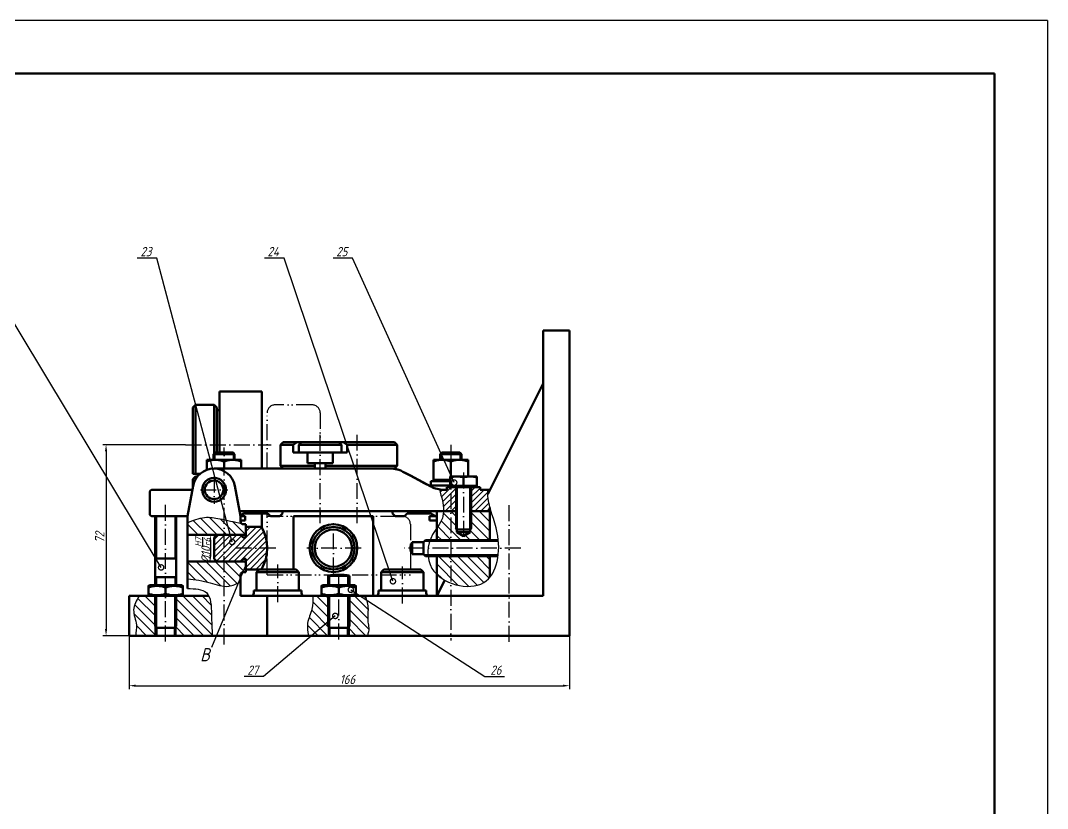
# Model space of a CAD drawing. Header units: millimetres. Extents: x 19 to 860, y 28 to 622.
# Drawn here: x 473 to 860.1, y 324.7 to 621.7 of the extents above; entities that cross this region are included whole.
import ezdxf
from ezdxf import colors
from ezdxf.entities.mleader import LeaderData, LeaderLine
from ezdxf.math import Vec2, Vec3

# ---------------------------------------------------------------- set-up
doc = ezdxf.new("R2010")
doc.units = ezdxf.units.MM
doc.linetypes.add('ACAD_ISO10W100', pattern=[18, 12, -3, 0, -3])
doc.linetypes.add('ACAD_ISO12W100', pattern=[21, 12, -3, 0, -3, 0, -3])
for name, color, linetype, lineweight in [('剖面线', 5, 'Continuous', 25), ('尺寸标注', 7, 'Continuous', 25), ('粗实线', 3, 'Continuous', 50), ('细实线', 7, 'Continuous', 25), ('细点画线', 1, 'ACAD_ISO10W100', 25)]:
    doc.layers.add(name, color=color, linetype=linetype, lineweight=lineweight)
doc.layers.add('双点划线', color=130, linetype='ACAD_ISO12W100')
doc.styles.add('长仿宋', font='gbeitc.shx', dxfattribs={"bigfont": 'gbcbig.shx'})
doc.dimstyles.new('ISO-25', dxfattribs={"dimtxt": 3.5, "dimasz": 2.5, "dimexe": 1.25, "dimexo": 0, "dimtad": 1, "dimdsep": 46, "dimtxsty": '长仿宋', "dimcen": 2.5, "dimadec": 0, "dimazin": 0, "dimtfac": 1, "dimtmove": 0, "dimatfit": 2, "dimfxl": 1, "dimarcsym": 0})
pattern_1 = [(45, (42.287, -37.1553), (-1.122532, 1.122532), [])]
pattern_2 = [(135, (42.287, -37.1553), (-1.796051, -1.796051), [])]

# ---------------------------------------------------------------- blocks, each defined once
blk = doc.blocks.new('*D32')
at = {"layer": 'Defpoints', "color": 0, "transparency": 16777216}
for p in [(535.21, 461.87), (505.21, 389.87), (513.93, 389.87)]:
    blk.add_point(p, dxfattribs=at)
at = {"layer": '尺寸标注', "color": 0, "lineweight": -2, "transparency": 16777216}
for p, q in [((535.21, 461.87), (503.96, 461.87)), ((505.21, 459.37), (505.21, 392.37)), ((513.93, 389.87), (503.96, 389.87))]:
    blk.add_line(p, q, dxfattribs=at)
at = {"layer": '尺寸标注', "color": 0, "transparency": 16777216}
for points in [[(504.8, 459.37), (505.63, 459.37), (505.21, 461.87)], [(504.8, 392.37), (505.63, 392.37), (505.21, 389.87)]]:
    blk.add_solid(points, dxfattribs=at)
at = {"layer": '尺寸标注', "color": 0, "transparency": 16777216, "insert": (502.84, 426.89), "char_height": 3.5, "attachment_point": 5, "rotation": 90, "style": '长仿宋'}
blk.add_mtext('72', dxfattribs=at)
blk = doc.blocks.new('*D36')
at = {"layer": 'Defpoints', "color": 0, "transparency": 16777216}
for p in [(513.93, 389.87), (679.93, 389.87), (679.93, 371.02)]:
    blk.add_point(p, dxfattribs=at)
at = {"layer": '尺寸标注', "color": 0, "lineweight": -2, "transparency": 16777216}
for p, q in [((513.93, 389.87), (513.93, 369.77)), ((679.93, 389.87), (679.93, 369.77)), ((516.43, 371.02), (677.43, 371.02))]:
    blk.add_line(p, q, dxfattribs=at)
at = {"layer": '尺寸标注', "color": 0, "transparency": 16777216}
for points in [[(516.43, 371.43), (516.43, 370.6), (513.93, 371.02)], [(677.43, 371.43), (677.43, 370.6), (679.93, 371.02)]]:
    blk.add_solid(points, dxfattribs=at)
at = {"layer": '尺寸标注', "color": 0, "transparency": 16777216, "insert": (596.19, 373.39), "char_height": 3.5, "attachment_point": 5, "style": '长仿宋'}
blk.add_mtext('166', dxfattribs=at)
blk = doc.blocks.new('_DotSmall')
at = {"color": 0, "linetype": 'ByBlock', "const_width": 0.5}
blk.add_lwpolyline([(-0.0625, 0, 1), (0.0625, 0, 1)], format="xyb", close=True, dxfattribs=at)
blk = doc.blocks.new('*D51')
at = {"layer": 'Defpoints', "color": 0, "transparency": 16777216}
for p in [(544.54, 427.87), (544.54, 417.87), (544.54, 417.87)]:
    blk.add_point(p, dxfattribs=at)
at = {"layer": '尺寸标注', "color": 0, "lineweight": -2, "transparency": 16777216}
for p, q in [((544.54, 427.87), (543.29, 427.87)), ((544.54, 425.37), (544.54, 420.37)), ((544.54, 417.87), (543.29, 417.87))]:
    blk.add_line(p, q, dxfattribs=at)
at = {"layer": '尺寸标注', "color": 0, "transparency": 16777216}
for points in [[(544.12, 425.37), (544.95, 425.37), (544.54, 427.87)], [(544.12, 420.37), (544.95, 420.37), (544.54, 417.87)]]:
    blk.add_solid(points, dxfattribs=at)
at = {"layer": '尺寸标注', "color": 0, "transparency": 16777216, "insert": (541.66, 422.12), "char_height": 3.5, "attachment_point": 5, "rotation": 90, "style": '长仿宋'}
blk.add_mtext('%%C10{\\H0.7x;\\SH7/r6;}', dxfattribs=at)

msp = doc.modelspace()

# ---------------------------------------------------------------- hatches: boundary and pattern name
at = {"layer": '剖面线'}
h = msp.add_hatch(dxfattribs=at)
h.set_pattern_fill('ANSI31', color=256, scale=0.5)
h.set_pattern_definition(pattern_1)
edge = h.paths.add_edge_path()
edge.add_line((635.175, 445.869), (633.676, 445.869))
edge.add_line((633.676, 445.869), (633.676, 444.869))
edge.add_line((633.676, 444.869), (632.437, 444.869))
edge.add_arc((632.426, 454.869), 10, 261.00938, 270.06122, ccw=False)
edge.add_spline(control_points=[(630.864, 444.992), (631.277, 443.596), (632.045, 441.002), (632.428, 438.146), (632.404, 436.869)], knot_values=[0, 0, 0, 0, 4.4095376, 8.1961228, 8.1961228, 8.1961228, 8.1961228], degree=3, periodic=0)
edge.add_line((632.404, 436.869), (635.175, 436.869))
edge.add_line((635.175, 436.869), (635.175, 445.869))
h.paths.add_polyline_path([(636.926, 445.869), (635.175, 445.869), (635.175, 436.869), (636.926, 436.869)])
h.paths.add_polyline_path([(637.395, 445.869), (636.926, 445.869), (636.926, 436.869), (637.395, 436.869)])
h.paths.add_polyline_path([(642.926, 445.869), (642.457, 445.869), (642.457, 436.869), (642.926, 436.869)])
edge = h.paths.add_edge_path()
edge.add_spline(control_points=[(649.12, 443.257), (649.105, 443.791), (649.106, 444.33), (649.107, 444.869)], knot_values=[85.6686514, 85.6686514, 85.6686514, 85.6686514, 87.2750294, 87.2750294, 87.2750294, 87.2750294], degree=3, periodic=0)
edge.add_line((649.107, 444.869), (646.176, 444.869))
edge.add_line((646.176, 444.869), (646.176, 445.869))
edge.add_line((646.176, 445.869), (642.926, 445.869))
edge.add_line((642.926, 445.869), (642.926, 436.869))
edge.add_line((642.926, 436.869), (649.926, 436.869))
edge.add_line((649.926, 436.869), (649.926, 438.196))
edge.add_spline(control_points=[(649.926, 438.196), (649.546, 439.59), (649.205, 441.248), (649.128, 442.989), (649.12, 443.257)], knot_values=[80.4069162, 80.4069162, 80.4069162, 80.4069162, 84.8644398, 85.6686514, 85.6686514, 85.6686514, 85.6686514], degree=3, periodic=0)
h = msp.add_hatch(dxfattribs=at)
h.set_pattern_fill('ANSI31', color=256, scale=0.8, angle=90)
h.set_pattern_definition(pattern_2)
edge = h.paths.add_edge_path()
edge.add_spline(control_points=[(549.676, 433.631), (549.134, 433.743), (546.711, 434.228), (541.95, 435.016), (538.045, 433.346), (535.926, 432.44)], knot_values=[0, 0, 0, 0, 1.6504509, 7.3466404, 14.0988957, 14.0988957, 14.0988957, 14.0988957], degree=3, periodic=0)
edge.add_line((535.926, 432.44), (535.926, 427.869))
edge.add_line((535.926, 427.869), (549.676, 427.869))
edge.add_line((549.676, 427.869), (549.676, 433.631))
edge = h.paths.add_edge_path()
edge.add_line((557.926, 431.869), (556.926, 431.869))
edge.add_arc((556.926, 432.869), 1, 225, 270, ccw=False)
edge.add_spline(control_points=[(556.219, 432.162), (554.051, 432.668), (551.883, 433.175), (549.676, 433.631)], knot_values=[14.0988957, 14.0988957, 14.0988957, 14.0988957, 20.8196919, 20.8196919, 20.8196919, 20.8196919], degree=3, periodic=0)
edge.add_line((549.676, 433.631), (549.676, 427.869))
edge.add_line((549.676, 427.869), (557.926, 427.869))
edge.add_line((557.926, 427.869), (557.926, 431.869))
edge = h.paths.add_edge_path()
edge.add_line((549.676, 417.869), (535.926, 417.869))
edge.add_line((535.926, 417.869), (535.926, 411.329))
edge.add_spline(control_points=[(535.926, 411.329), (538.765, 410.974), (543.325, 410.404), (547.965, 408.689), (549.676, 408.503)], knot_values=[0, 0, 0, 0, 8.6775479, 13.9429363, 13.9429363, 13.9429363, 13.9429363], degree=3, periodic=0)
edge.add_line((549.676, 408.503), (549.676, 417.869))
edge = h.paths.add_edge_path()
edge.add_line((557.926, 417.869), (549.676, 417.869))
edge.add_line((549.676, 417.869), (549.676, 408.503))
edge.add_spline(control_points=[(549.676, 408.503), (550.274, 408.437), (552.409, 408.405), (554.451, 409.446), (555.926, 410.198)], knot_values=[13.9429363, 13.9429363, 13.9429363, 13.9429363, 15.7799487, 20.5663523, 20.5663523, 20.5663523, 20.5663523], degree=3, periodic=0)
edge.add_line((555.926, 410.198), (555.926, 412.869))
edge.add_arc((556.926, 412.869), 1, 90, 180, ccw=False)
edge.add_line((556.926, 413.869), (557.926, 413.869))
edge.add_line((557.926, 413.869), (557.926, 417.869))
h = msp.add_hatch(dxfattribs=at)
h.set_pattern_fill('ANSI31', color=256, scale=0.8, angle=90)
h.set_pattern_definition(pattern_2)
edge = h.paths.add_edge_path()
edge.add_line((649.926, 419.869), (635.175, 419.869))
edge.add_line((635.175, 419.869), (635.175, 409.687))
edge.add_spline(control_points=[(635.175, 409.687), (639.389, 408.056), (645.629, 407.911), (649.256, 411.098), (649.926, 411.906)], knot_values=[39.2968195, 39.2968195, 39.2968195, 39.2968195, 51.1492051, 54.4126388, 54.4126388, 54.4126388, 54.4126388], degree=3, periodic=0)
edge.add_line((649.926, 411.906), (649.926, 419.869))
edge = h.paths.add_edge_path()
edge.add_line((635.175, 419.869), (629.926, 419.869))
edge.add_line((629.926, 419.869), (629.926, 412.933))
edge.add_spline(control_points=[(629.926, 412.933), (630.789, 412.108), (631.789, 411.383), (632.877, 410.77)], knot_values=[33.7326551, 33.7326551, 33.7326551, 33.7326551, 37.0590725, 37.0590725, 37.0590725, 37.0590725], degree=3, periodic=0)
edge.add_spline(control_points=[(632.877, 410.77), (633.609, 410.357), (634.38, 409.995), (635.175, 409.687)], knot_values=[37.0590725, 37.0590725, 37.0590725, 37.0590725, 39.2968195, 39.2968195, 39.2968195, 39.2968195], degree=3, periodic=0)
edge.add_line((635.175, 409.687), (635.175, 419.869))
h.paths.add_polyline_path([(649.926, 436.869), (642.926, 436.869), (642.926, 430.338), (642.457, 429.869), (642.457, 428.869), (639.926, 427.408), (637.395, 428.869), (637.395, 429.869), (636.926, 430.338), (636.926, 436.869), (635.175, 436.869), (635.175, 425.869), (649.926, 425.869)])
edge = h.paths.add_edge_path()
edge.add_line((635.175, 436.869), (632.404, 436.869))
edge.add_spline(control_points=[(632.404, 436.869), (632.386, 435.947), (632.071, 433.626), (630.76, 431.704), (629.926, 430.504)], knot_values=[8.1961228, 8.1961228, 8.1961228, 8.1961228, 10.9323227, 15.2495165, 15.2495165, 15.2495165, 15.2495165], degree=3, periodic=0)
edge.add_line((629.926, 430.504), (629.926, 425.869))
edge.add_line((629.926, 425.869), (635.175, 425.869))
edge.add_line((635.175, 425.869), (635.175, 436.869))
h.paths.add_polyline_path([(637.395, 436.869), (636.926, 436.869), (636.926, 430.338), (637.395, 429.869)], flags=17)
h.paths.add_polyline_path([(642.926, 436.869), (642.457, 436.869), (642.457, 429.869), (642.926, 430.338)], flags=17)
h = msp.add_hatch(dxfattribs=at)
h.set_pattern_fill('ANSI31', color=256, scale=0.5)
h.set_pattern_definition(pattern_1)
h.paths.add_polyline_path([(563.783, 430.869), (557.926, 430.869), (557.926, 426.869), (556.926, 426.869), (555.926, 427.869), (549.676, 427.869), (549.676, 417.869), (555.926, 417.869), (556.926, 418.869), (557.926, 418.869), (557.926, 414.869), (563.783, 414.869, 0.2679492)])
h.paths.add_polyline_path([(549.676, 427.869), (546.926, 427.869), (545.926, 426.869), (545.926, 418.869), (546.926, 417.869), (549.676, 417.869)])
h = msp.add_hatch(dxfattribs=at)
h.set_pattern_fill('ANSI31', color=256, scale=0.8, angle=90)
h.set_pattern_definition(pattern_2)
edge = h.paths.add_edge_path()
edge.add_line((523.676, 404.869), (517.704, 404.869))
edge.add_spline(control_points=[(517.704, 404.869), (516.691, 403.133), (514.65, 399.637), (517.085, 394.478), (516.534, 391.216), (516.307, 389.869)], knot_values=[0, 0, 0, 0, 5.6838592, 11.4492429, 15.5038229, 15.5038229, 15.5038229, 15.5038229], degree=3, periodic=0)
edge.add_line((516.307, 389.869), (523.676, 389.869))
edge.add_line((523.676, 389.869), (523.676, 393.41))
edge.add_line((523.676, 393.41), (523.676, 404.869))
edge = h.paths.add_edge_path()
edge.add_spline(control_points=[(545.255, 389.869), (545.145, 392.408), (544.94, 397.082), (544.833, 403.024), (543.927, 404.869)], knot_values=[9.0191742, 9.0191742, 9.0191742, 9.0191742, 17.0160366, 23.7407322, 23.7407322, 23.7407322, 23.7407322], degree=3, periodic=0)
edge.add_line((543.927, 404.869), (531.676, 404.869))
edge.add_line((531.676, 404.869), (531.676, 393.41))
edge.add_line((531.676, 393.41), (531.676, 389.869))
edge.add_line((531.676, 389.869), (545.255, 389.869))
h.paths.add_polyline_path([(531.676, 393.41), (531.135, 392.869), (531.135, 389.869), (531.676, 389.869)])
h.paths.add_polyline_path([(524.218, 392.869), (523.676, 393.41), (523.676, 389.869), (524.218, 389.869)])
h = msp.add_hatch(dxfattribs=at)
h.set_pattern_fill('ANSI31', color=256, scale=0.8, angle=90)
h.set_pattern_definition(pattern_2)
edge = h.paths.add_edge_path()
edge.add_line((588.926, 404.869), (583.159, 404.869))
edge.add_spline(control_points=[(583.159, 404.869), (583.19, 403.186), (583.256, 399.637), (580.664, 394.934), (581.228, 391.469), (581.489, 389.869)], knot_values=[0, 0, 0, 0, 4.990532, 10.5222161, 15.2669059, 15.2669059, 15.2669059, 15.2669059], degree=3, periodic=0)
edge.add_line((581.489, 389.869), (588.926, 389.869))
edge.add_line((588.926, 389.869), (588.926, 393.41))
edge.add_line((588.926, 393.41), (588.926, 404.869))
edge = h.paths.add_edge_path()
edge.add_spline(control_points=[(603.758, 389.869), (604.028, 390.848), (604.495, 392.541), (603.568, 395.866), (604.346, 399.978), (603.437, 403.23), (602.979, 404.869)], knot_values=[0, 0, 0, 0, 2.9767477, 5.1528955, 10.1175001, 15.1627042, 15.1627042, 15.1627042, 15.1627042], degree=3, periodic=0)
edge.add_line((602.979, 404.869), (596.926, 404.869))
edge.add_line((596.926, 404.869), (596.926, 393.41))
edge.add_line((596.926, 393.41), (596.926, 389.869))
edge.add_line((596.926, 389.869), (603.758, 389.869))
h.paths.add_polyline_path([(596.926, 393.41), (596.385, 392.869), (596.385, 389.869), (596.926, 389.869)])
h.paths.add_polyline_path([(589.468, 392.869), (588.926, 393.41), (588.926, 389.869), (589.468, 389.869)])

# ---------------------------------------------------------------- linework, layer by layer
at = {"layer": '双点划线', "ltscale": 0.5}
for p, q in [((582.926, 476.869), (568.926, 476.869)), ((565.926, 452.869), (565.926, 473.869)), ((585.926, 473.869), (585.926, 462.869)), ((565.926, 434.869), (565.926, 435.869)), ((565.926, 434.869), (616.926, 434.869)), ((565.926, 412.869), (565.926, 434.869)), ((585.926, 436.869), (585.926, 434.869)), ((619.926, 431.869), (619.926, 412.869)), ((565.926, 412.869), (619.926, 412.869))]:
    msp.add_line(p, q, dxfattribs=at)
for centre, start, end in [((568.926, 473.869), 90, 180), ((582.926, 473.869), 0, 90), ((616.926, 431.869), 0, 90)]:
    msp.add_arc(centre, 3, start, end, dxfattribs=at)
at = {"layer": '尺寸标注'}
msp.add_line((557.926, 416.608), (544.925, 385.472), dxfattribs=at)
at = {"layer": '粗实线'}
for p, q in [((840.09, 601.744), (39.09, 601.744)), ((840.09, 601.744), (840.09, 47.744)), ((546.261, 458.869), (545.675, 458.283)), ((545.675, 456.169), (545.675, 458.283)), ((545.675, 458.283), (553.675, 458.283)), ((546.261, 458.869), (553.09, 458.869)), ((553.09, 458.869), (553.675, 458.283)), ((553.675, 456.169), (553.675, 458.283)), ((631.761, 458.869), (631.175, 458.283)), ((631.175, 456.169), (631.175, 458.283)), ((631.175, 458.283), (639.175, 458.283)), ((631.761, 458.869), (638.59, 458.869)), ((638.59, 458.869), (639.175, 458.283)), ((639.175, 456.169), (639.175, 458.283)), ((637.395, 445.869), (637.395, 429.869)), ((642.457, 445.869), (642.457, 429.869)), ((649.926, 425.869), (649.926, 438.196)), ((523.676, 418.994), (523.676, 434.869)), ((531.676, 418.994), (531.676, 434.869)), ((575.926, 414.869), (575.926, 434.869)), ((575.926, 434.869), (605.926, 434.869)), ((605.926, 404.869), (605.926, 434.869)), ((636.926, 430.338), (637.395, 429.869)), ((642.457, 429.869), (637.395, 429.869)), ((637.395, 429.869), (637.395, 428.869)), ((642.926, 430.338), (642.457, 429.869)), ((642.457, 429.869), (642.457, 428.869)), ((557.926, 427.869), (535.926, 427.869)), ((545.926, 426.869), (546.926, 427.869)), ((545.926, 426.869), (545.926, 418.869)), ((556.926, 426.869), (555.926, 427.869)), ((557.926, 426.869), (556.926, 426.869)), ((629.926, 425.869), (625.676, 425.869)), ((649.926, 425.869), (629.926, 425.869)), ((637.395, 428.869), (639.926, 427.408)), ((642.457, 428.869), (639.926, 427.408)), ((653.097, 425.869), (649.926, 425.869)), ((545.926, 418.869), (546.926, 417.869)), ((556.926, 418.869), (555.926, 417.869)), ((557.926, 418.869), (556.926, 418.869)), ((629.926, 419.869), (625.676, 419.869)), ((649.926, 419.869), (629.926, 419.869)), ((653.009, 419.869), (649.926, 419.869)), ((649.926, 411.906), (649.926, 419.869)), ((557.926, 417.869), (535.926, 417.869)), ((524.218, 392.869), (523.676, 393.41)), ((531.135, 392.869), (531.676, 393.41)), ((589.468, 392.869), (588.926, 393.41)), ((596.385, 392.869), (596.926, 393.41))]:
    msp.add_line(p, q, dxfattribs=at)
at = {"layer": '粗实线', "ltscale": 0.8}
for p, q in [((669.926, 504.869), (669.926, 404.869)), ((669.926, 504.869), (679.926, 504.869)), ((679.926, 504.869), (679.926, 389.869)), ((669.926, 484.869), (649.12, 443.257)), ((563.926, 481.869), (547.926, 481.869)), ((547.926, 458.869), (547.926, 481.869)), ((563.926, 461.869), (563.926, 481.869)), ((538.926, 476.869), (537.926, 475.869)), ((545.926, 476.869), (538.926, 476.869)), ((538.926, 476.869), (538.926, 450.869)), ((546.926, 475.869), (545.926, 476.869)), ((545.926, 458.534), (545.926, 476.869)), ((537.926, 450.869), (537.926, 475.869)), ((546.926, 475.869), (546.926, 458.869)), ((547.926, 474.869), (546.926, 474.869)), ((563.926, 461.869), (563.926, 452.869)), ((571.926, 462.869), (570.926, 461.869)), ((570.926, 461.869), (570.926, 453.869)), ((575.728, 461.869), (570.926, 461.869)), ((571.926, 462.869), (613.926, 462.869)), ((577.266, 462.869), (575.728, 461.869)), ((575.728, 458.869), (575.728, 461.869)), ((578.926, 462.869), (577.926, 461.869)), ((577.926, 461.869), (577.926, 458.869)), ((593.926, 461.869), (577.926, 461.869)), ((593.926, 461.869), (592.926, 462.869)), ((593.926, 458.869), (593.926, 461.869)), ((596.124, 461.869), (594.587, 462.869)), ((596.124, 458.869), (596.124, 461.869)), ((614.926, 461.869), (596.124, 461.869)), ((614.926, 461.869), (613.926, 462.869)), ((614.926, 453.869), (614.926, 461.869)), ((575.728, 458.869), (577.926, 458.869)), ((577.926, 458.869), (593.926, 458.869)), ((581.176, 458.869), (581.176, 454.869)), ((590.676, 454.869), (590.676, 458.869)), ((593.926, 458.869), (596.124, 458.869)), ((543.176, 456.169), (556.176, 456.169)), ((543.176, 455.589), (543.176, 452.382)), ((549.676, 455.589), (549.676, 452.869)), ((556.176, 455.589), (556.176, 452.869)), ((570.926, 453.869), (571.926, 452.869)), ((570.926, 453.869), (583.926, 453.869)), ((581.176, 454.869), (590.676, 454.869)), ((583.926, 454.869), (583.926, 452.869)), ((587.926, 452.869), (587.926, 454.869)), ((587.926, 453.869), (614.926, 453.869)), ((613.926, 452.869), (614.926, 453.869)), ((628.676, 456.169), (641.676, 456.169)), ((628.676, 455.589), (628.676, 448.669)), ((635.176, 455.589), (635.176, 449.869)), ((641.676, 455.589), (641.676, 449.869)), ((538.926, 450.869), (537.926, 450.869)), ((538.926, 449.869), (537.926, 448.869)), ((540.635, 450.869), (538.926, 450.869)), ((539.681, 449.869), (538.926, 449.869)), ((538.926, 449.869), (538.926, 448.742)), ((545.926, 452.869), (613.926, 452.869)), ((619.926, 450.202), (627.676, 446.069)), ((619.926, 450.202), (619.926, 450.202)), ((634.926, 449.588), (637.426, 449.869)), ((634.926, 449.869), (634.926, 449.588)), ((637.426, 449.869), (634.926, 449.869)), ((634.926, 446.369), (634.926, 449.588)), ((637.426, 449.869), (639.926, 449.588)), ((642.426, 449.869), (637.426, 449.869)), ((639.926, 446.369), (639.926, 449.588)), ((644.926, 449.869), (642.426, 449.869)), ((644.926, 449.588), (644.926, 449.869)), ((644.926, 446.369), (644.926, 449.588)), ((644.926, 446.369), (644.926, 449.588)), ((538.062, 446.334), (535.926, 434.869)), ((537.926, 447.321), (537.926, 448.869)), ((538.445, 447.689), (537.926, 447.321)), ((537.926, 447.321), (537.926, 446.26)), ((537.926, 446.26), (538.074, 446.365)), ((537.926, 445.608), (537.926, 446.26)), ((555.926, 434.869), (553.791, 446.334)), ((624.926, 447.536), (627.72, 446.046)), ((627.676, 448.069), (627.676, 446.069)), ((627.676, 448.069), (634.926, 448.069)), ((627.676, 446.469), (634.926, 446.469)), ((634.926, 448.669), (628.676, 448.669)), ((629.361, 448.669), (629.361, 448.069)), ((633.676, 445.869), (633.676, 444.869)), ((633.676, 445.869), (646.176, 445.869)), ((639.926, 446.369), (634.926, 446.369)), ((635.056, 446.369), (635.556, 445.869)), ((644.926, 446.369), (639.926, 446.369)), ((644.296, 445.869), (644.796, 446.369)), ((644.296, 445.869), (644.796, 446.369)), ((644.926, 446.369), (644.926, 446.369)), ((646.176, 444.869), (646.176, 445.869)), ((521.676, 435.869), (521.676, 443.869)), ((522.676, 444.869), (537.789, 444.869)), ((632.426, 444.869), (633.676, 444.869)), ((646.176, 444.869), (649.926, 444.869)), ((649.926, 444.869), (649.926, 444.869)), ((649.926, 444.869), (649.926, 444.869)), ((522.676, 434.869), (535.926, 434.869)), ((535.926, 434.869), (535.926, 407.659)), ((555.554, 436.869), (637.395, 436.869)), ((555.88, 435.12), (557.176, 435.869)), ((555.926, 434.869), (557.676, 434.869)), ((555.926, 434.869), (555.926, 432.869)), ((566.176, 435.869), (557.176, 435.869)), ((557.676, 433.269), (557.676, 434.869)), ((563.926, 435.869), (563.926, 430.615)), ((566.176, 435.869), (567.176, 434.869)), ((567.176, 434.869), (570.676, 434.869)), ((571.676, 435.869), (570.676, 434.869)), ((571.676, 436.869), (571.676, 435.869)), ((613.176, 435.869), (613.176, 436.869)), ((613.176, 435.869), (614.176, 434.869)), ((614.176, 434.869), (617.676, 434.869)), ((617.676, 434.869), (618.676, 435.869)), ((627.676, 435.869), (618.676, 435.869)), ((627.176, 434.869), (627.176, 433.269)), ((627.176, 434.869), (629.409, 434.869)), ((627.676, 435.869), (629.409, 434.869)), ((629.409, 434.869), (629.926, 434.869)), ((629.926, 436.869), (629.926, 425.869)), ((642.457, 436.869), (649.926, 436.869)), ((555.926, 433.269), (557.676, 433.269)), ((557.926, 431.869), (556.926, 431.869)), ((557.926, 431.869), (557.926, 426.869)), ((563.783, 430.869), (557.926, 430.869)), ((627.176, 433.269), (629.926, 433.269)), ((625.676, 425.869), (624.926, 425.119)), ((637.395, 428.869), (642.457, 428.869)), ((624.926, 425.119), (620.619, 425.119)), ((620.619, 425.119), (620.619, 420.619)), ((624.926, 425.119), (624.926, 420.619)), ((523.676, 418.994), (523.676, 408.869)), ((531.676, 418.994), (523.676, 418.994)), ((531.676, 408.869), (531.676, 418.994)), ((557.926, 418.869), (557.926, 413.869)), ((620.619, 420.619), (624.926, 420.619)), ((624.926, 420.619), (625.676, 419.869)), ((629.926, 419.869), (629.926, 404.869)), ((557.926, 414.869), (576.926, 414.869)), ((562.926, 414.869), (561.926, 413.869)), ((563.926, 415.123), (563.926, 414.869)), ((576.926, 414.869), (577.926, 413.869)), ((608.926, 413.869), (609.926, 414.869)), ((623.926, 414.869), (609.926, 414.869)), ((624.926, 413.869), (623.926, 414.869)), ((531.676, 411.869), (523.676, 411.869)), ((555.926, 412.869), (555.926, 404.869)), ((556.926, 413.869), (557.926, 413.869)), ((561.926, 413.869), (561.926, 406.869)), ((561.926, 413.869), (577.926, 413.869)), ((577.926, 406.869), (577.926, 413.869)), ((588.926, 412.465), (588.926, 408.869)), ((596.926, 412.465), (588.926, 412.465)), ((596.926, 408.869), (596.926, 412.465)), ((605.926, 412.869), (605.926, 404.869)), ((608.926, 413.869), (624.926, 413.869)), ((608.926, 406.869), (608.926, 413.869)), ((624.926, 406.869), (624.926, 413.869)), ((632.877, 410.77), (629.926, 404.869)), ((521.551, 408.869), (521.176, 408.653)), ((521.176, 405.666), (521.176, 408.072)), ((533.801, 408.869), (521.551, 408.869)), ((527.676, 405.666), (527.676, 408.072)), ((534.176, 408.653), (533.801, 408.869)), ((534.176, 405.666), (534.176, 408.072)), ((560.926, 406.869), (578.926, 406.869)), ((560.926, 406.869), (560.926, 405.869)), ((578.926, 405.869), (578.926, 406.869)), ((586.801, 408.869), (586.426, 408.653)), ((586.426, 405.666), (586.426, 408.072)), ((599.051, 408.869), (586.801, 408.869)), ((592.926, 405.666), (592.926, 408.072)), ((599.426, 408.653), (599.051, 408.869)), ((599.426, 405.666), (599.426, 408.072)), ((607.926, 406.869), (625.926, 406.869)), ((607.926, 406.869), (607.926, 405.869)), ((625.926, 405.869), (625.926, 406.869)), ((513.926, 404.869), (513.926, 389.869)), ((513.926, 404.869), (543.927, 404.869)), ((521.176, 405.086), (521.551, 404.869)), ((523.676, 404.869), (523.676, 393.41)), ((531.676, 393.41), (531.676, 404.869)), ((533.801, 404.869), (534.176, 405.086)), ((555.926, 404.869), (669.926, 404.869)), ((565.926, 404.869), (565.926, 389.869)), ((586.426, 405.086), (586.801, 404.869)), ((588.926, 404.869), (588.926, 393.41)), ((596.926, 393.41), (596.926, 404.869)), ((599.051, 404.869), (599.426, 405.086)), ((524.218, 392.869), (524.218, 389.869)), ((531.135, 389.869), (531.135, 392.869)), ((589.468, 392.869), (589.468, 389.869)), ((596.385, 389.869), (596.385, 392.869)), ((513.926, 389.869), (679.926, 389.869))]:
    msp.add_line(p, q, dxfattribs=at)
at = {"layer": '粗实线', "ltscale": 0.5}
for p, q in [((524.218, 392.869), (531.135, 392.869)), ((589.468, 392.869), (596.385, 392.869))]:
    msp.add_line(p, q, dxfattribs=at)
at = {"layer": '粗实线', "ltscale": 0.8, "flags": 128}
for points in [[(617.132, 451.693), (618.001, 451.229), (618.945, 450.726), (619.926, 450.202)], [(617.132, 451.693), (618.37, 451.032), (619.817, 450.261), (621.427, 449.402), (623.148, 448.484), (624.926, 447.536)]]:
    msp.add_lwpolyline(points, dxfattribs=at)
at = {"layer": '粗实线', "ltscale": 0.8}
for radius in [4.5, 3.5]:
    msp.add_circle((545.926, 444.869), radius, dxfattribs=at)
at = {"layer": '粗实线'}
for radius in [9, 8, 7]:
    msp.add_circle((590.926, 422.869), radius, dxfattribs=at)
at = {"layer": '粗实线', "ltscale": 0.8}
for centre, radius, start, end in [((545.926, 444.869), 8, 10.5501, 169.4499), ((632.426, 454.869), 10, 241.92751, 270), ((522.676, 443.869), 1, 90, 180), ((522.676, 435.869), 1, 180, 270), ((556.926, 432.869), 1, 180, 270), ((549.926, 422.869), 16, 330, 30), ((623.926, 422.869), 4, 145.77113, 214.22887), ((556.926, 412.869), 1, 90, 180), ((592.926, 392.869), 20, 78.46304, 101.53696), ((579.926, 405.869), 1, 180, 270), ((626.926, 405.869), 1, 180, 270)]:
    msp.add_arc(centre, radius, start, end, dxfattribs=at)
at = {"layer": '粗实线'}
for centre in [(559.926, 405.869), (606.926, 405.869)]:
    msp.add_arc(centre, 1, 270, 0, dxfattribs=at)
at = {"layer": '粗实线', "ltscale": 0.8}
for points, knots in [([(549.676, 455.589), (549.149, 455.751), (548.083, 456.078), (546.982, 456.139), (546.426, 456.169), (546.349, 456.168), (545.766, 456.163), (544.666, 456.036), (543.676, 455.739), (543.176, 455.589)], [0, 0, 0, 0, 0.4954573, 1, 1, 1, 1.0700772, 1.5307766, 2, 2, 2, 2]), ([(543.176, 455.589), (543.176, 455.676), (543.176, 456.016), (543.176, 456.104), (543.176, 456.169)], [0, 0, 0, 0, 0.2575508, 1, 1, 1, 1]), ([(556.176, 455.589), (555.649, 455.751), (554.583, 456.078), (553.482, 456.139), (552.926, 456.169), (552.849, 456.168), (552.266, 456.163), (551.166, 456.036), (550.176, 455.739), (549.676, 455.589)], [0, 0, 0, 0, 0.4954597, 1, 1, 1, 1.0700754, 1.5307757, 2, 2, 2, 2]), ([(556.176, 456.169), (556.176, 456.104), (556.176, 456.016), (556.176, 455.676), (556.176, 455.589)], [0, 0, 0, 0, 0.7424492, 1, 1, 1, 1]), ([(635.176, 455.589), (634.649, 455.751), (633.583, 456.078), (632.482, 456.139), (631.926, 456.169), (631.849, 456.168), (631.266, 456.163), (630.679, 456.096), (629.673, 455.888), (629.173, 455.738), (628.676, 455.589)], [0, 0, 0, 0, 0.4954571, 1, 1, 1, 1.0700775, 1.5307785, 1.5332964, 2, 2, 2, 2]), ([(628.676, 455.589), (628.676, 455.676), (628.676, 456.016), (628.676, 456.104), (628.676, 456.169)], [0, 0, 0, 0, 0.2575536, 1, 1, 1, 1]), ([(641.676, 455.589), (641.149, 455.751), (640.083, 456.078), (638.982, 456.139), (638.426, 456.169), (638.349, 456.168), (637.766, 456.163), (636.666, 456.036), (635.676, 455.739), (635.176, 455.589)], [0, 0, 0, 0, 0.4954573, 1, 1, 1, 1.0700758, 1.5307785, 2, 2, 2, 2]), ([(641.676, 456.169), (641.676, 456.104), (641.676, 456.016), (641.676, 455.676), (641.676, 455.589)], [0, 0, 0, 0, 0.7424464, 1, 1, 1, 1]), ([(617.132, 451.693), (616.846, 451.834), (616.266, 452.121), (615.391, 452.431), (614.962, 452.542), (614.932, 452.55), (614.926, 452.552), (614.9, 452.559), (614.846, 452.573), (614.417, 452.675), (613.737, 452.793), (613.025, 452.862), (612.542, 452.868), (612.426, 452.869)], [0, 0, 0, 0, 0.2194144, 0.4458819, 0.8886627, 1, 1, 1, 1.2281868, 1.4631912, 1.6913189, 1.9259718, 2, 2, 2, 2]), ([(639.926, 449.588), (639.948, 449.592), (640.772, 449.765), (641.611, 449.818), (642.426, 449.869)], [0, 0, 0, 0, 0.02699552, 1, 1, 1, 1]), ([(642.426, 449.869), (643.053, 449.838), (643.891, 449.797), (644.717, 449.63), (644.926, 449.588)], [0, 0, 0, 0, 0.7469345, 1, 1, 1, 1]), ([(521.176, 408.072), (521.741, 408.24), (522.881, 408.579), (524.571, 408.703), (526.186, 408.521), (527.177, 408.222), (527.676, 408.072)], [0, 0, 0, 0, 0.2646028, 0.5349419, 0.7653395, 1, 1, 1, 1]), ([(521.176, 408.611), (521.176, 408.618), (521.176, 408.643), (521.176, 408.312), (521.176, 408.072)], [0, 0, 0, 0, 0.2735609, 1, 1, 1, 1]), ([(527.676, 408.072), (528.241, 408.24), (529.381, 408.579), (531.071, 408.703), (532.686, 408.521), (533.677, 408.222), (534.176, 408.072)], [0, 0, 0, 0, 0.2646028, 0.5349419, 0.7653395, 1, 1, 1, 1]), ([(534.176, 408.072), (534.176, 408.311), (534.176, 408.641), (534.176, 408.619), (534.176, 408.613)], [0, 0, 0, 0, 0.7264105, 1, 1, 1, 1]), ([(586.426, 408.072), (586.991, 408.24), (588.131, 408.579), (589.821, 408.703), (591.436, 408.521), (592.427, 408.222), (592.926, 408.072)], [0, 0, 0, 0, 0.2646032, 0.5349411, 0.76534, 1, 1, 1, 1]), ([(586.426, 408.611), (586.426, 408.618), (586.426, 408.643), (586.426, 408.312), (586.426, 408.072)], [0, 0, 0, 0, 0.273557, 1, 1, 1, 1]), ([(592.926, 408.072), (593.491, 408.24), (594.631, 408.579), (596.321, 408.703), (597.936, 408.521), (598.927, 408.222), (599.426, 408.072)], [0, 0, 0, 0, 0.2646032, 0.5349411, 0.7653408, 1, 1, 1, 1]), ([(599.426, 408.072), (599.426, 408.311), (599.426, 408.641), (599.426, 408.619), (599.426, 408.613)], [0, 0, 0, 0, 0.7264115, 1, 1, 1, 1]), ([(527.676, 405.666), (527.112, 405.498), (525.972, 405.159), (524.282, 405.035), (522.667, 405.217), (521.676, 405.516), (521.176, 405.666)], [0, 0, 0, 0, 0.2646028, 0.5349419, 0.7653395, 1, 1, 1, 1]), ([(521.176, 405.666), (521.176, 405.427), (521.176, 405.097), (521.176, 405.119), (521.176, 405.125)], [0, 0, 0, 0, 0.7264105, 1, 1, 1, 1]), ([(534.176, 405.666), (533.612, 405.498), (532.472, 405.159), (530.782, 405.035), (529.167, 405.217), (528.176, 405.516), (527.676, 405.666)], [0, 0, 0, 0, 0.2646028, 0.5349419, 0.7653395, 1, 1, 1, 1]), ([(534.176, 405.127), (534.176, 405.12), (534.176, 405.095), (534.176, 405.426), (534.176, 405.666)], [0, 0, 0, 0, 0.2735609, 1, 1, 1, 1]), ([(592.926, 405.666), (592.362, 405.498), (591.222, 405.159), (589.532, 405.035), (587.917, 405.217), (586.926, 405.516), (586.426, 405.666)], [0, 0, 0, 0, 0.26460324, 0.53494189, 0.76534166, 1, 1, 1, 1]), ([(586.426, 405.666), (586.426, 405.427), (586.426, 405.097), (586.426, 405.119), (586.426, 405.125)], [0, 0, 0, 0, 0.7264115, 1, 1, 1, 1]), ([(599.426, 405.666), (598.862, 405.498), (597.722, 405.159), (596.032, 405.035), (594.417, 405.217), (593.426, 405.516), (592.926, 405.666)], [0, 0, 0, 0, 0.2646032, 0.5349411, 0.7653408, 1, 1, 1, 1]), ([(599.426, 405.127), (599.426, 405.12), (599.426, 405.095), (599.426, 405.426), (599.426, 405.666)], [0, 0, 0, 0, 0.273557, 1, 1, 1, 1])]:
    msp.add_open_spline(points, degree=3, knots=knots, dxfattribs=at)
at = {"layer": '细实线'}
for p, q in [((860.09, 621.744), (19.09, 621.744)), ((860.09, 621.744), (860.09, 27.744)), ((546.261, 458.869), (546.261, 456.169)), ((553.09, 458.869), (553.09, 456.169)), ((631.761, 458.869), (631.761, 456.169)), ((638.59, 458.869), (638.59, 456.169)), ((636.926, 445.869), (636.926, 430.338)), ((642.926, 445.869), (642.926, 430.338)), ((524.262, 434.869), (524.262, 418.994)), ((531.091, 434.869), (531.091, 418.994)), ((524.262, 411.869), (524.262, 408.869)), ((531.091, 411.869), (531.091, 408.869))]:
    msp.add_line(p, q, dxfattribs=at)
at = {"layer": '细实线', "ltscale": 0.8}
for p, q in [((629.926, 425.328), (625.135, 425.328)), ((649.926, 425.328), (629.926, 425.328)), ((653.141, 425.328), (649.926, 425.328)), ((625.135, 420.41), (629.926, 420.41)), ((629.926, 420.41), (649.926, 420.41)), ((649.926, 420.41), (653.073, 420.41)), ((589.468, 412.465), (589.468, 408.869)), ((596.385, 408.869), (596.385, 412.465)), ((524.218, 404.869), (524.218, 392.869)), ((531.135, 392.869), (531.135, 404.869)), ((589.468, 404.869), (589.468, 392.869)), ((596.385, 392.869), (596.385, 404.869)), ((523.676, 389.869), (523.676, 393.41)), ((531.676, 389.869), (531.676, 393.41)), ((588.926, 393.41), (588.926, 389.869)), ((596.926, 389.869), (596.926, 393.41))]:
    msp.add_line(p, q, dxfattribs=at)
at = {"layer": '细实线'}
for points in [[(630.864, 444.992), (631.992, 440.729), (631.992, 434.206), (628.292, 427.973), (628.075, 415.218), (647.568, 409.877), (652.695, 428.695), (649.158, 442.459), (649.107, 444.869)], [(535.926, 432.44), (542.369, 434.461), (548.043, 433.957), (556.219, 432.162)], [(535.926, 411.329), (544.472, 409.821), (551.451, 408.502), (555.926, 410.198)], [(535.926, 407.659), (543.035, 406.108), (544.951, 397.86), (545.255, 389.869)], [(517.704, 404.869), (515.611, 399.585), (516.632, 393.911), (516.307, 389.869)], [(583.159, 404.869), (582.836, 399.889), (581.2, 394.605), (581.489, 389.869)], [(602.979, 404.869), (603.96, 399.92), (603.926, 394.956), (604.254, 392.804), (603.758, 389.869)]]:
    msp.add_spline(points, degree=3, dxfattribs=at)
at = {"layer": '细点画线', "ltscale": 0.5}
for p, q in [((585.926, 432.238), (585.926, 468.222)), ((599.926, 432.318), (599.926, 465.995)), ((535.211, 461.869), (567.409, 461.869)), ((549.676, 386.532), (549.676, 460.837)), ((635.175, 461.779), (635.175, 388.001)), ((545.926, 449.898), (545.926, 439.626)), ((639.926, 451.342), (639.926, 426.555)), ((540.775, 444.869), (551.055, 444.869)), ((527.676, 387.721), (527.676, 439.203)), ((657.176, 387.581), (657.176, 439.833)), ((590.926, 413.327), (590.926, 432.332)), ((569.18, 422.869), (553.362, 422.869)), ((601.361, 422.869), (580.934, 422.869)), ((661.572, 422.869), (617.165, 422.869)), ((569.926, 402.48), (569.926, 416.75)), ((616.926, 402.06), (616.926, 415.887)), ((592.926, 388.431), (592.926, 413.93))]:
    msp.add_line(p, q, dxfattribs=at)

# ---------------------------------------------------------------- texts
at = {"layer": '尺寸标注', "style": '长仿宋'}
msp.add_text('B', height=5, dxfattribs=at).set_placement((540.693, 380.191))

# ---------------------------------------------------------------- dimensions: what is measured, and where the dimension line sits
at = {"layer": '尺寸标注'}
dim = msp.add_linear_dim(base=(505.214, 389.869), p1=(535.211, 461.869), p2=(513.926, 389.869), angle=90, dimstyle='ISO-25', dxfattribs=at)
dim.commit()
dim.dimension.update_dxf_attribs({"geometry": '*D32', "text_midpoint": (505.214, 426.894), "dimtype": 160})
dim = msp.add_linear_dim(base=(544.536, 417.869), p1=(544.536, 427.869), p2=(544.536, 417.869), angle=270, text='%%C<>{\\H0.7x;\\SH7/r6;}', dimstyle='ISO-25', dxfattribs=at)
dim.commit()
dim.dimension.update_dxf_attribs({"geometry": '*D51', "text_midpoint": (544.536, 422.12), "dimtype": 160})
dim = msp.add_linear_dim(base=(679.926, 371.017), p1=(513.926, 389.869), p2=(679.926, 389.869), dimstyle='ISO-25', dxfattribs=at)
dim.commit()
dim.dimension.update_dxf_attribs({"geometry": '*D36', "text_midpoint": (596.188, 371.017), "dimtype": 160})

# ---------------------------------------------------------------- leaders
ml = msp.add_multileader_mtext('Standard', dxfattribs=at)
ml.set_content('22', color=256, style='长仿宋')
ml.set_leader_properties()
ml.set_arrow_properties(name='DOTSMALL')
ml.build(insert=Vec2(0, 0))
ml.multileader.update_dxf_attribs({"text_left_attachment_type": 6, "text_right_attachment_type": 6, "dogleg_length": 0})
ctx = ml.context
ctx.base_point, ctx.char_height, ctx.plane_origin = Vec3(447.913, 532.199), 3.5, Vec3(525.967, 415.593)
ctx.left_attachment, ctx.right_attachment, ctx.text_align_type = 6, 6, 2
notes = []
notes.append((ctx, [(0, (1, 1, 0), (455.704, 532.199), (-1, 0), 0, [(0, [(525.967, 415.593)], 0, [])])]))
ctx.mtext.insert, ctx.mtext.alignment, ctx.mtext.flow_direction = Vec3(453.704, 536.399), 3, 5
ml = msp.add_multileader_mtext('Standard', dxfattribs=at)
ml.set_content('23', color=256, style='长仿宋')
ml.set_leader_properties()
ml.set_arrow_properties(name='DOTSMALL')
ml.build(insert=Vec2(0, 0))
ml.multileader.update_dxf_attribs({"text_left_attachment_type": 6, "text_right_attachment_type": 6, "dogleg_length": 0})
ctx = ml.context
ctx.base_point, ctx.char_height, ctx.plane_origin = Vec3(516.536, 532.199), 3.5, Vec3(552.767, 425.146)
ctx.left_attachment, ctx.right_attachment, ctx.text_align_type = 6, 6, 2
notes.append((ctx, [(0, (1, 1, 0), (524.328, 532.199), (-1, 0), 0, [(0, [(552.767, 425.146)], 0, [])])]))
ctx.mtext.insert, ctx.mtext.alignment, ctx.mtext.flow_direction = Vec3(522.328, 536.399), 3, 5
ml = msp.add_multileader_mtext('Standard', dxfattribs=at)
ml.set_content('24', color=256, style='长仿宋')
ml.set_leader_properties()
ml.set_arrow_properties(name='DOTSMALL')
ml.build(insert=Vec2(0, 0))
ml.multileader.update_dxf_attribs({"text_left_attachment_type": 6, "text_right_attachment_type": 6, "dogleg_length": 0})
ctx = ml.context
ctx.base_point, ctx.char_height, ctx.plane_origin = Vec3(564.704, 532.199), 3.5, Vec3(613.355, 410.384)
ctx.left_attachment, ctx.right_attachment, ctx.text_align_type = 6, 6, 2
notes.append((ctx, [(0, (1, 1, 0), (572.35, 532.199), (-1, 0), 0, [(0, [(613.355, 410.384)], 0, [])])]))
ctx.mtext.insert, ctx.mtext.alignment, ctx.mtext.flow_direction = Vec3(570.35, 536.399), 3, 5
ml = msp.add_multileader_mtext('Standard', dxfattribs=at)
ml.set_content('25', color=256, style='长仿宋')
ml.set_leader_properties()
ml.set_arrow_properties(name='DOTSMALL')
ml.build(insert=Vec2(0, 0))
ml.multileader.update_dxf_attribs({"text_left_attachment_type": 6, "text_right_attachment_type": 6, "dogleg_length": 0})
ctx = ml.context
ctx.base_point, ctx.char_height, ctx.plane_origin = Vec3(590.382, 532.199), 3.5, Vec3(643.002, 447.938)
ctx.left_attachment, ctx.right_attachment, ctx.text_align_type = 6, 6, 2
notes.append((ctx, [(0, (1, 1, 0), (598.174, 532.199), (-1, 0), 0, [(0, [(636.452, 447.567)], 0, [])])]))
ctx.mtext.insert, ctx.mtext.alignment, ctx.mtext.flow_direction = Vec3(596.174, 536.399), 3, 5
ml = msp.add_multileader_mtext('Standard', dxfattribs=at)
ml.set_content('26', color=256, style='长仿宋')
ml.set_leader_properties()
ml.set_arrow_properties(name='DOTSMALL')
ml.build(insert=Vec2(0, 0))
ml.multileader.update_dxf_attribs({"text_left_attachment_type": 6, "text_right_attachment_type": 6, "dogleg_length": 0})
ctx = ml.context
ctx.base_point, ctx.char_height, ctx.plane_origin = Vec3(648.046, 374.43), 3.5, Vec3(597.475, 407.169)
ctx.left_attachment, ctx.right_attachment = 6, 6
notes.append((ctx, [(0, (1, 1, 0), (648.046, 374.43), (1, 0), 0, [(0, [(597.475, 407.169)], 0, [])])]))
ctx.mtext.insert, ctx.mtext.flow_direction = Vec3(650.046, 378.63), 5
ml = msp.add_multileader_mtext('Standard', dxfattribs=at)
ml.set_content('27', color=256, style='长仿宋')
ml.set_leader_properties()
ml.set_arrow_properties(name='DOTSMALL')
ml.build(insert=Vec2(0, 0))
ml.multileader.update_dxf_attribs({"text_left_attachment_type": 6, "text_right_attachment_type": 6, "dogleg_length": 0})
ctx = ml.context
ctx.base_point, ctx.char_height, ctx.plane_origin = Vec3(556.631, 374.43), 3.5, Vec3(591.616, 397.321)
ctx.left_attachment, ctx.right_attachment, ctx.text_align_type = 6, 6, 2
notes.append((ctx, [(0, (1, 1, 0), (564.569, 374.43), (-1, 0), 0, [(0, [(591.616, 397.321)], 0, [])])]))
ctx.mtext.insert, ctx.mtext.alignment, ctx.mtext.flow_direction = Vec3(562.569, 378.63), 3, 5
for ctx, leaders in notes:
    for number, flags, end, landing, length, lines in leaders:
        leader = LeaderData()
        leader.index, (leader.has_last_leader_line, leader.has_dogleg_vector, leader.attachment_direction) = number, flags
        leader.last_leader_point, leader.dogleg_vector, leader.dogleg_length = Vec3(end), Vec3(landing), length
        for number, points, colour, breaks in lines:
            line = LeaderLine()
            line.index, line.vertices, line.color, line.breaks = number, Vec3.list(points), colors.encode_raw_color(colour), breaks
            leader.lines.append(line)
        ctx.leaders.append(leader)

doc.saveas('drawing.dxf')
